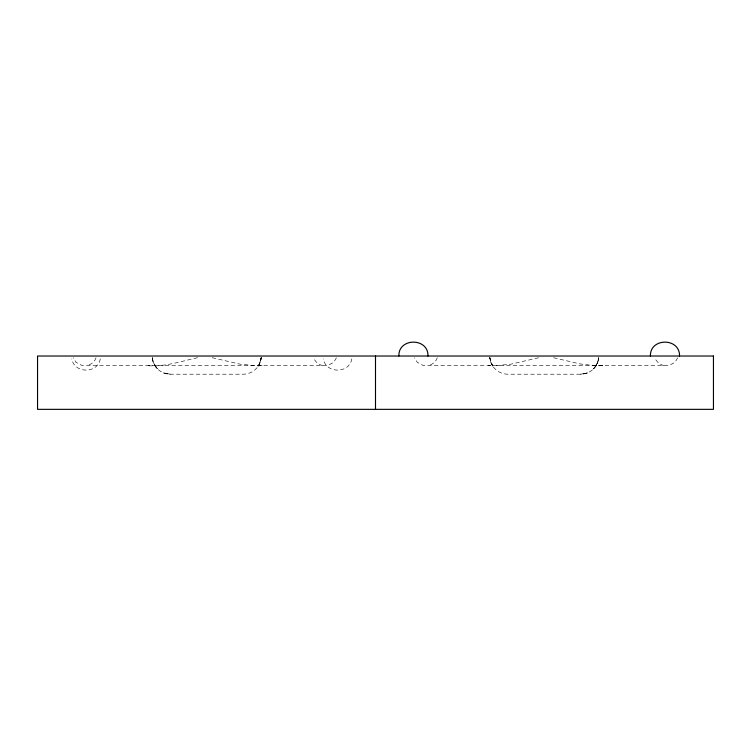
<?xml version="1.0" encoding="UTF-8"?>
<svg xmlns="http://www.w3.org/2000/svg" width="751" height="751" viewBox="0 0 751 751"><rect width="100%" height="100%" fill="white"/><g stroke="black" fill="none" stroke-linecap="round" stroke-linejoin="round"><path stroke-width="0.56" stroke-dasharray="3.75 2.82" d="M212.195 357.711L240.151 364.179L257.677 365.859L258.41 365.85L259.987 362.799L261.198 357.129M596.153 365.549L598.021 361.466L598.754 357.119M260.897 359.832L261.226 357.673A18.193 18.193 0 0 1 243.108 374.205L170.336 374.205L163.634 372.928L170.336 374.205A18.193 18.193 0 0 1 152.218 357.654L153.11 361.86L154.988 365.775M597.402 363.137L598.782 357.673A18.193 18.193 0 0 1 580.664 374.205L507.892 374.205A18.193 18.193 0 0 1 489.774 357.654L491.736 364.366L492.581 365.831L494.055 365.868L510.849 364.179L538.805 357.711M260.991 359.335L258.325 365.972L260.015 362.714L261.188 358.049M598.556 359.316L598.744 358.049M100.287 358.837C97.93 373.838 74.161 373.838 71.796 358.837M351.825 358.837C349.468 373.838 325.699 373.838 323.343 358.837M96.025 357.711C94.814 361.785 91.049 364.657 87.013 365.634M437.289 357.711C436.068 361.785 432.313 364.657 428.277 365.634M336.42 357.786L333.791 362.282L327.511 365.634L82.234 365.634L75.945 362.282L73.316 357.786M677.684 357.786L675.055 362.282L668.765 365.634L423.489 365.634L417.209 362.282L414.58 357.786M597.58 362.705L593.534 368.872L596.125 365.606M596.05 365.728L596.378 365.183L596.031 365.746M258.325 365.972L258.879 365.08M593.534 368.872L595.956 365.868L603.945 365.634L601.692 365.634M197.541 357.711C180.897 361.315 164.347 367.155 147.055 365.634L149.308 365.634M258.41 365.85L262.681 365.634L260.428 365.634M490.572 365.634L488.319 365.634L492.59 365.85M595.975 365.831L579.81 363.878L553.459 357.711M663.987 365.634C659.951 364.657 656.186 361.785 654.975 357.711M322.723 365.634C318.687 364.657 314.922 361.785 313.711 357.711M154.95 365.728L157.466 368.872L153.42 362.705L152.256 358.049M155.044 365.868L157.466 368.872M492.121 365.08L492.675 365.972L489.812 358.049M490.985 362.714L492.675 365.972M490.131 359.954L489.802 357.129M152.246 357.119L152.444 359.316M587.366 372.928L580.664 374.205L587.366 372.928"/><path stroke-width="1.13" d="M398.865 356.021C398.293 337.518 428.549 337.518 427.967 356.021M650.404 356.021C649.831 337.518 680.087 337.518 679.514 356.021M375.5 356.021L375.5 409.351M713.45 356.021L37.55 356.021L37.55 409.351L713.45 409.351L713.45 356.021"/></g></svg>
